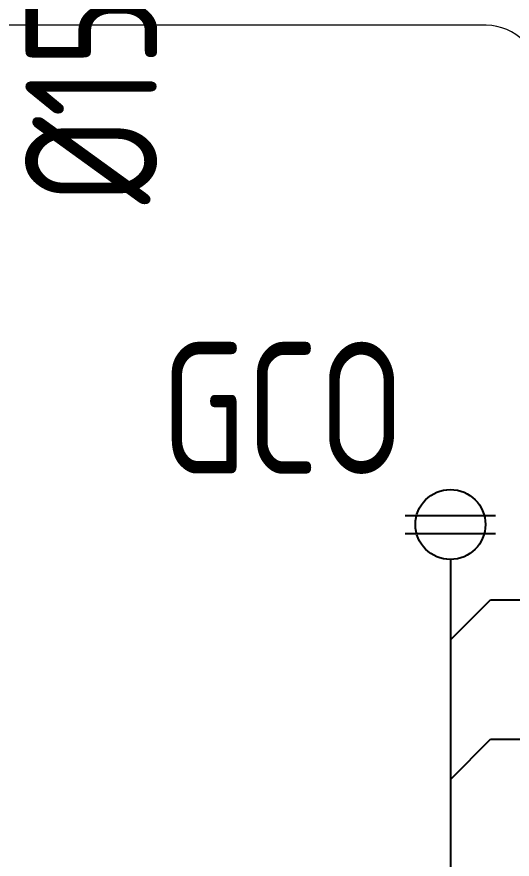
# Model space of a CAD drawing. Header units: metres. Extents: x 6917732 to 8046551, y 3602874 to 4094271.
# Drawn here: x 7212947 to 7222351, y 3883352 to 3899338 of the extents above; entities that cross this region are included whole.
import ezdxf

# ---------------------------------------------------------------- set-up
doc = ezdxf.new("R2010")
doc.units = ezdxf.units.M
doc.header["$LTSCALE"] = 0.5
doc.header["$MEASUREMENT"] = 0
doc.linetypes.add('03000 - Plant Layout 1$0$CENTER2', pattern=[1.125, 0.75, -0.125, 0.125, -0.125])
doc.linetypes.add('HIDDEN2', pattern=[4.7625, 3.175, -1.5875])
doc.layers.add('CI-CEN', color=1, linetype='03000 - Plant Layout 1$0$CENTER2')
doc.layers.add('RD-TXT', color=7, linetype='CONTINUOUS')
doc.layers.add('CI-PED-FOOTPATH', color=44, linetype='CONTINUOUS', lineweight=0)
doc.layers.add('Sewer Line', color=4, linetype='CONTINUOUS', lineweight=25)
doc.layers.get('CI-CEN').off()
doc.styles.add('3.5mm', font='ISO3098B.shx', dxfattribs={"height": 3.5})

# ---------------------------------------------------------------- blocks, each defined once
blk = doc.blocks.new('sdsxdc')
at = {"layer": 'CI-PED-FOOTPATH', "color": 15, "lineweight": 0}
blk.add_line((7221860, 3899177, 0), (7207541, 3899180, 0), dxfattribs=at)
blk.add_arc((7221860, 3898177, 0), 1000, 359.991, 89.9887, dxfattribs=at)
blk = doc.blocks.new('A$C65520D9C')
at = {"layer": 'CI-CEN', "color": 8, "linetype": 'HIDDEN2', "lineweight": 0, "ltscale": 2000}
blk.add_blockref('sdsxdc', (-7494656, -4067566, -33), dxfattribs=at)
blk = doc.blocks.new('A$C021B369C')
at = {"layer": 'RD-TXT', "color": 2}
blk.add_blockref('A$C65520D9C', (0, 0), dxfattribs=at)

msp = doc.modelspace()

# ---------------------------------------------------------------- linework, layer by layer
at = {"layer": 'Sewer Line'}
for p, q in [((7220321.9, 3889872.1, 32.9), (7222034.4, 3889872.1, 32.9)), ((7220321.9, 3889534.7, 32.9), (7222034.4, 3889534.7, 32.9)), ((7221178.1, 3889039.2, 32.9), (7221178.2, 3848271.4, -82.5)), ((7221177, 3887512.2, 32.9), (7221940, 3888275.2, 32.9)), ((7221940, 3888275.2, 32.9), (7225245.2, 3888275.1, 32.9)), ((7221177.1, 3884866.6, 32.9), (7221940.1, 3885629.6, 32.9)), ((7221940.1, 3885629.6, 32.9), (7225245.2, 3885629.7, 32.9))]:
    msp.add_line(p, q, dxfattribs=at)
msp.add_circle((7221178.1, 3889703.4, 32.9), 664.2, dxfattribs=at)

# ---------------------------------------------------------------- block references
at = {"layer": 'RD-TXT', "color": 2, "lineweight": -3}
msp.add_blockref('A$C021B369C', (7494655.6, 4067566.2, 32.9), dxfattribs=at)

# ---------------------------------------------------------------- texts
at = {"layer": 'RD-TXT', "color": 2, "style": '3.5mm', "width": 0.8}
msp.add_text('%%C150 SP', height=2500, rotation=90, dxfattribs=at).set_placement((7215609.6, 3895782.2, -37801.7))
msp.add_text('GCO', height=2500, dxfattribs=at).set_placement((7215682.8, 3890663.6, -38350.2))

doc.saveas('drawing.dxf')
